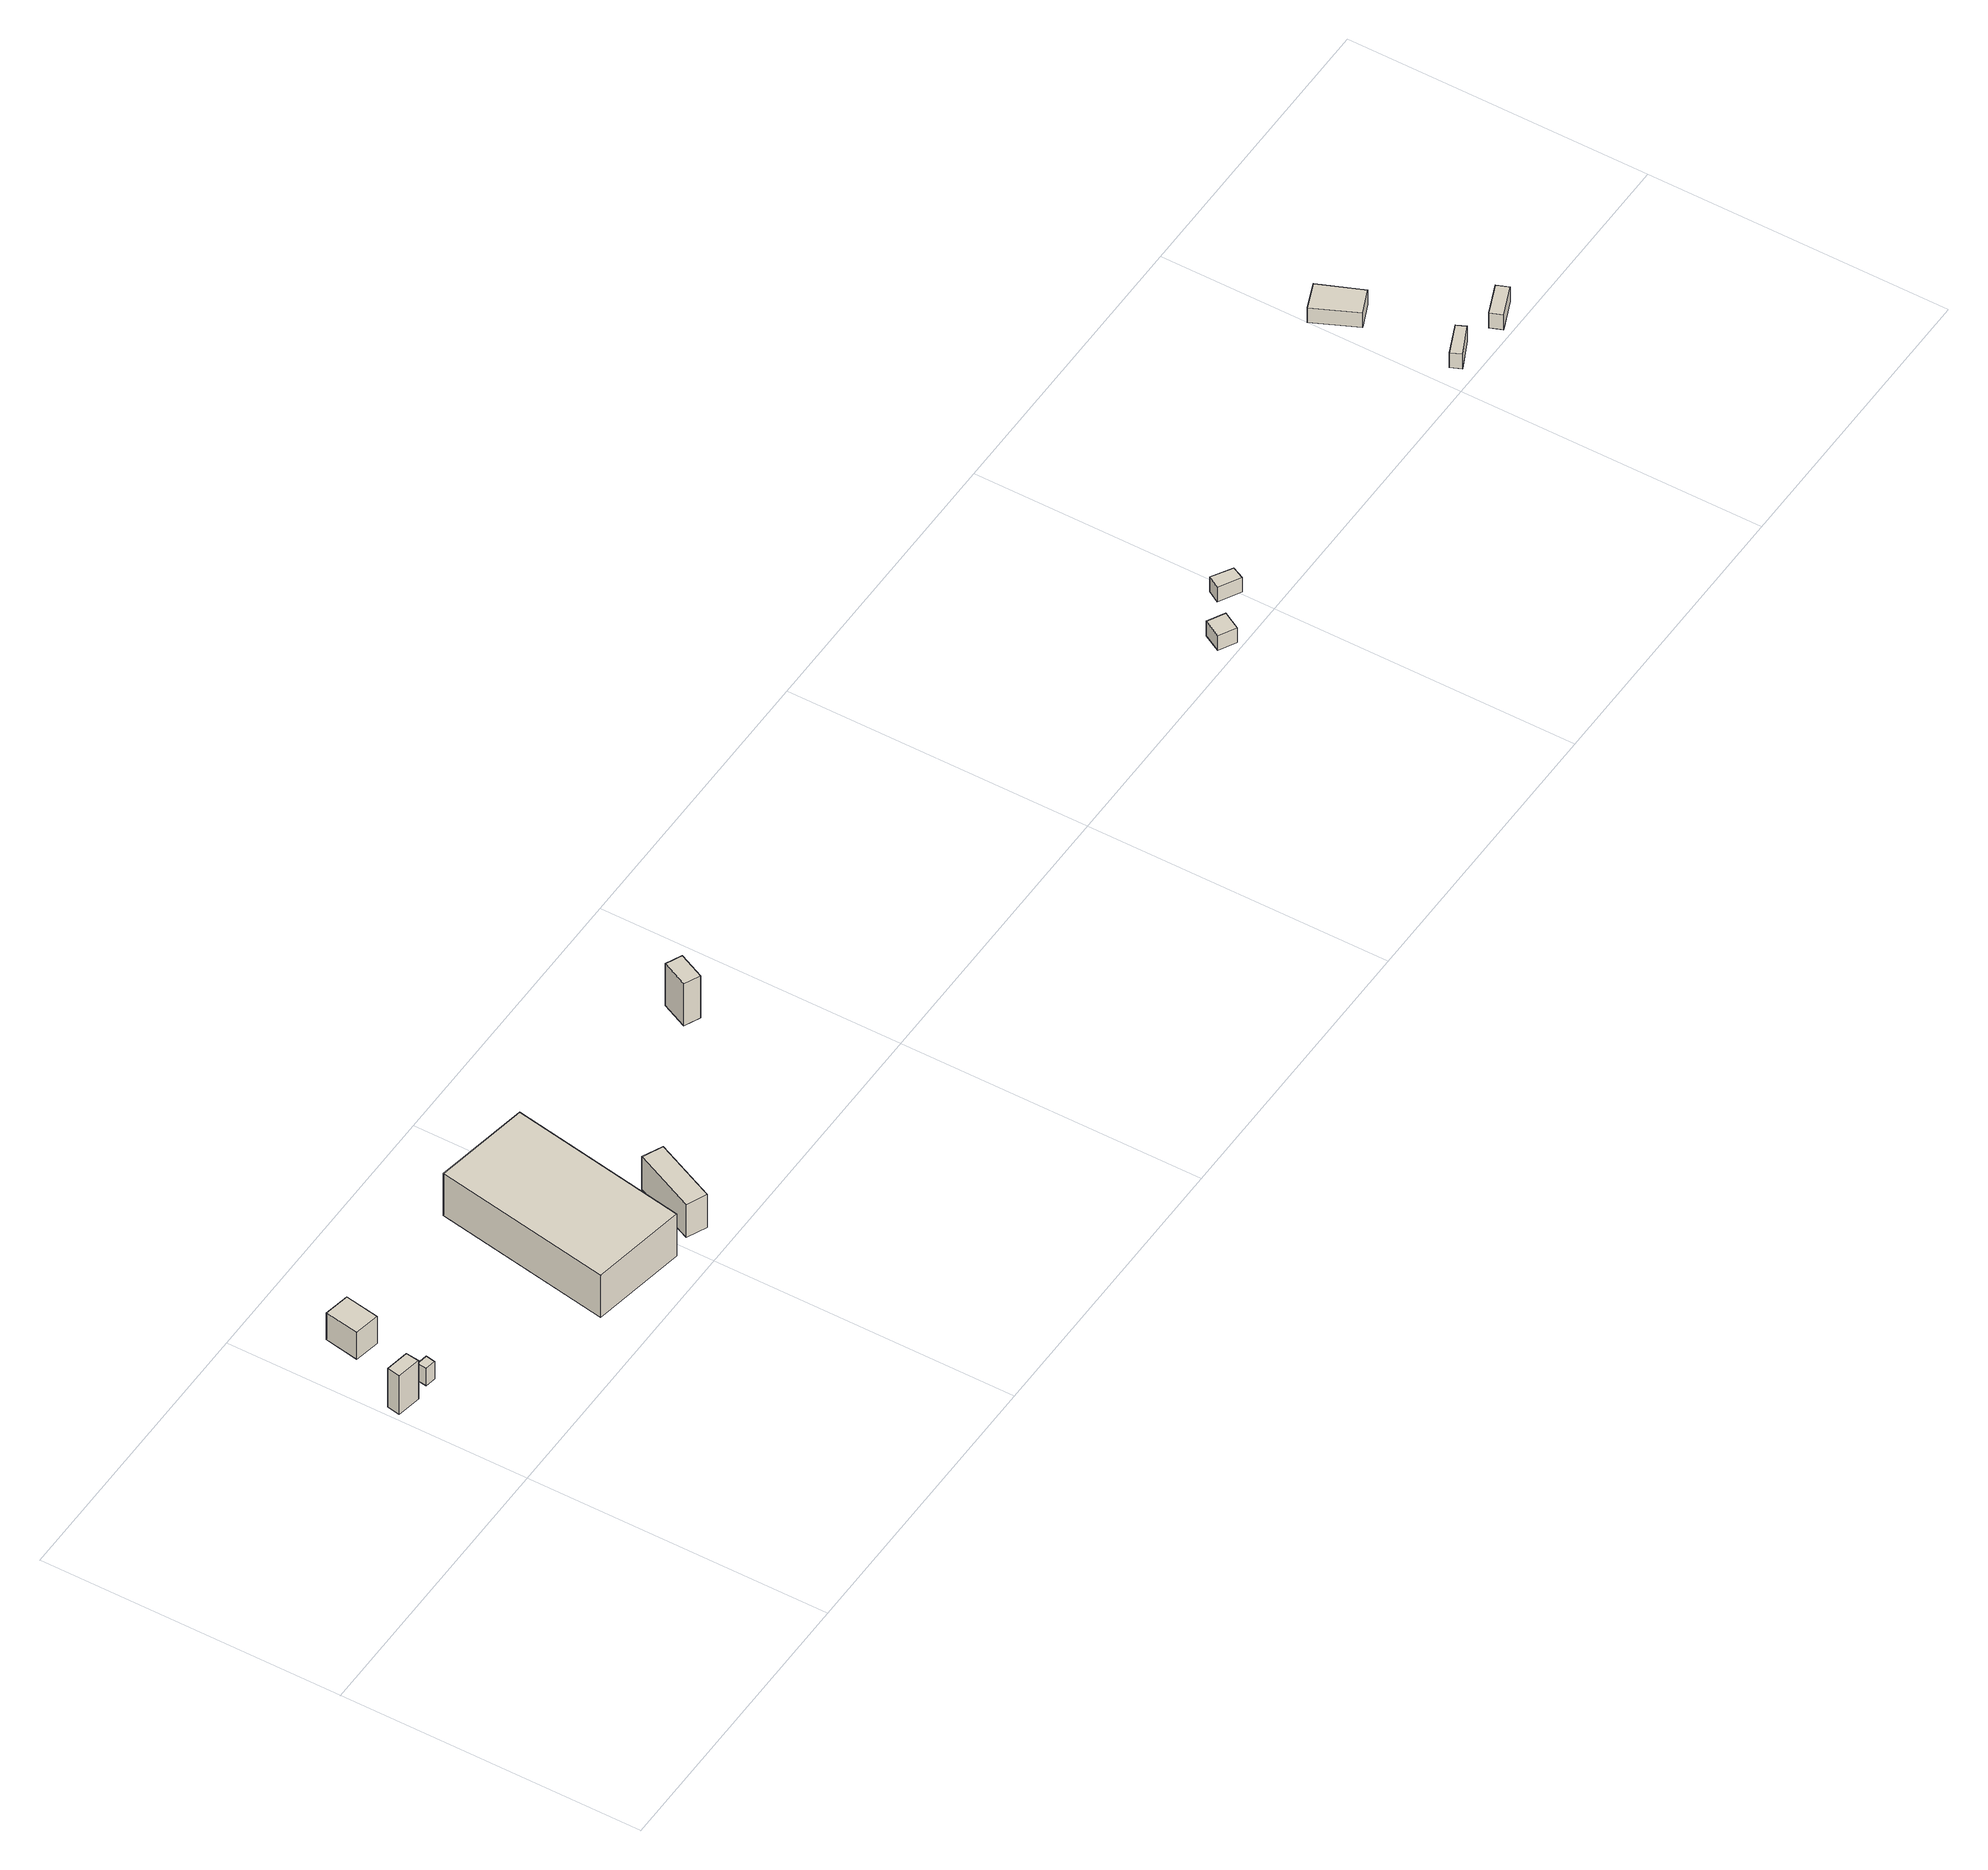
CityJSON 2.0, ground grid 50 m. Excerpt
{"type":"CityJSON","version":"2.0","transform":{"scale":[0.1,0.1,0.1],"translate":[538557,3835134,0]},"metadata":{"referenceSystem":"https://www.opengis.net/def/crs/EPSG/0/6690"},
"CityObjects":{
"building1":{"type":"Building","attributes":{"class":"3001","measuredHeight":7.9,"BuildingDetailAttribute.specifiedBuildingCoverageRate":0.6,"BuildingDetailAttribute.surveyYear":2017,"BuildingTsunamiRiskAttribute.description":"1","BuildingTsunamiRiskAttribute.rank":"2","BuildingTsunamiRiskAttribute.depth":2.29,"BuildingHighTideRiskAttribute.description":"1","BuildingHighTideRiskAttribute.rank":"4","BuildingHighTideRiskAttribute.depth":5.06,"BuildingIDAttribute.prefecture":"27","BuildingIDAttribute.city":"27104"},"geometry":[{"type":"Solid","lod":"1","boundaries":[[[[0,1,2,3]],[[2,4,5,3]],[[1,6,4,2]],[[0,7,6,1]],[[3,5,7,0]],[[4,6,7,5]]]]}]},
"building2":{"type":"Building","attributes":{"class":"3001","measuredHeight":3.5,"BuildingDetailAttribute.specifiedBuildingCoverageRate":0.6,"BuildingDetailAttribute.surveyYear":2017,"BuildingTsunamiRiskAttribute.description":"1","BuildingTsunamiRiskAttribute.rank":"2","BuildingTsunamiRiskAttribute.depth":2.29,"BuildingHighTideRiskAttribute.description":"1","BuildingHighTideRiskAttribute.rank":"4","BuildingHighTideRiskAttribute.depth":5.06,"BuildingIDAttribute.prefecture":"27","BuildingIDAttribute.city":"27104"},"geometry":[{"type":"Solid","lod":"1","boundaries":[[[[8,9,10,11]],[[10,12,13,11]],[[9,14,12,10]],[[8,15,14,9]],[[11,13,15,8]],[[12,14,15,13]]]]}]},
"building3":{"type":"Building","attributes":{"class":"3001","measuredHeight":5.5,"BuildingDetailAttribute.specifiedBuildingCoverageRate":0.6,"BuildingDetailAttribute.surveyYear":2017,"BuildingTsunamiRiskAttribute.description":"1","BuildingTsunamiRiskAttribute.rank":"2","BuildingTsunamiRiskAttribute.depth":2.56,"BuildingHighTideRiskAttribute.description":"1","BuildingHighTideRiskAttribute.rank":"4","BuildingHighTideRiskAttribute.depth":5.33,"BuildingIDAttribute.prefecture":"27","BuildingIDAttribute.city":"27104"},"geometry":[{"type":"Solid","lod":"1","boundaries":[[[[16,17,18,19]],[[18,20,21,19]],[[17,22,20,18]],[[16,23,22,17]],[[19,21,23,16]],[[20,22,23,21]]]]}]},
"building4":{"type":"Building","attributes":{"計測周辺長":92.01,"1/2500図郭":64,"区名":"此花区","町丁目名称":"梅町１丁目","街区番号":1,"class":"3003","usage":"431","measuredHeight":8.6,"storeysAboveGround":1,"BuildingDetailAttribute.buildingRoofEdgeArea":482.2,"BuildingDetailAttribute.buildingStructureType":"610","BuildingDetailAttribute.buildingStructureOrgType":"2","BuildingDetailAttribute.detailedUsage":"1720","BuildingDetailAttribute.specifiedBuildingCoverageRate":0.6,"BuildingDetailAttribute.surveyYear":2017,"BuildingTsunamiRiskAttribute.description":"1","BuildingTsunamiRiskAttribute.rank":"2","BuildingTsunamiRiskAttribute.depth":2.59,"BuildingHighTideRiskAttribute.description":"1","BuildingHighTideRiskAttribute.rank":"4","BuildingHighTideRiskAttribute.depth":5.37,"BuildingIDAttribute.prefecture":"27","BuildingIDAttribute.city":"27104"},"geometry":[{"type":"Solid","lod":"1","boundaries":[[[[24,25,26,27]],[[26,28,29,27]],[[25,30,28,26]],[[24,31,30,25]],[[27,29,31,24]],[[28,30,31,29]]]]}]},
"building5":{"type":"Building","attributes":{"class":"3003","measuredHeight":6.7,"BuildingDetailAttribute.specifiedBuildingCoverageRate":0.6,"BuildingDetailAttribute.surveyYear":2017,"BuildingTsunamiRiskAttribute.description":"1","BuildingTsunamiRiskAttribute.rank":"2","BuildingTsunamiRiskAttribute.depth":2.48,"BuildingHighTideRiskAttribute.description":"1","BuildingHighTideRiskAttribute.rank":"4","BuildingHighTideRiskAttribute.depth":5.27,"BuildingIDAttribute.prefecture":"27","BuildingIDAttribute.city":"27104"},"geometry":[{"type":"Solid","lod":"1","boundaries":[[[[32,33,34,35]],[[34,36,37,35]],[[33,38,36,34]],[[32,39,38,33]],[[35,37,39,32]],[[36,38,39,37]]]]}]},
"building6":{"type":"Building","attributes":{"class":"3001","BuildingDetailAttribute.specifiedBuildingCoverageRate":0.6,"BuildingDetailAttribute.surveyYear":2017,"BuildingTsunamiRiskAttribute.description":"1","BuildingTsunamiRiskAttribute.rank":"2","BuildingTsunamiRiskAttribute.depth":2.69,"BuildingHighTideRiskAttribute.description":"1","BuildingHighTideRiskAttribute.rank":"4","BuildingHighTideRiskAttribute.depth":5.48,"BuildingIDAttribute.prefecture":"27","BuildingIDAttribute.city":"27104"},"geometry":[{"type":"Solid","lod":"1","boundaries":[[[[40,41,42,43]],[[42,44,45,43]],[[41,46,44,42]],[[40,47,46,41]],[[43,45,47,40]],[[44,46,47,45]]]]}]},
"building7":{"type":"Building","attributes":{"class":"3001","measuredHeight":8.6,"BuildingDetailAttribute.specifiedBuildingCoverageRate":0.6,"BuildingDetailAttribute.surveyYear":2017,"BuildingTsunamiRiskAttribute.description":"1","BuildingTsunamiRiskAttribute.rank":"2","BuildingTsunamiRiskAttribute.depth":2.71,"BuildingHighTideRiskAttribute.description":"1","BuildingHighTideRiskAttribute.rank":"4","BuildingHighTideRiskAttribute.depth":5.49,"BuildingIDAttribute.prefecture":"27","BuildingIDAttribute.city":"27104"},"geometry":[{"type":"Solid","lod":"1","boundaries":[[[[48,49,50,51]],[[50,52,53,51]],[[49,54,52,50]],[[48,55,54,49]],[[51,53,55,48]],[[52,54,55,53]]]]}]},
"building8":{"type":"Building","attributes":{"class":"3003","BuildingDetailAttribute.specifiedBuildingCoverageRate":0.6,"BuildingDetailAttribute.surveyYear":2017,"BuildingTsunamiRiskAttribute.description":"1","BuildingTsunamiRiskAttribute.rank":"2","BuildingTsunamiRiskAttribute.depth":1.28,"BuildingHighTideRiskAttribute.description":"1","BuildingHighTideRiskAttribute.rank":"3","BuildingHighTideRiskAttribute.depth":4.02,"BuildingIDAttribute.prefecture":"27","BuildingIDAttribute.city":"27104"},"geometry":[{"type":"Solid","lod":"1","boundaries":[[[[56,57,58,59]],[[58,60,61,59]],[[57,62,60,58]],[[56,63,62,57]],[[59,61,63,56]],[[60,62,63,61]]]]}]},
"building9":{"type":"Building","attributes":{"class":"3001","BuildingDetailAttribute.specifiedBuildingCoverageRate":0.6,"BuildingDetailAttribute.surveyYear":2017,"BuildingTsunamiRiskAttribute.description":"1","BuildingTsunamiRiskAttribute.rank":"2","BuildingTsunamiRiskAttribute.depth":1.28,"BuildingHighTideRiskAttribute.description":"1","BuildingHighTideRiskAttribute.rank":"3","BuildingHighTideRiskAttribute.depth":4.02,"BuildingIDAttribute.prefecture":"27","BuildingIDAttribute.city":"27104"},"geometry":[{"type":"Solid","lod":"1","boundaries":[[[[64,65,66,67]],[[66,68,69,67]],[[65,70,68,66]],[[64,71,70,65]],[[67,69,71,64]],[[68,70,71,69]]]]}]},
"building10":{"type":"Building","attributes":{"class":"3001","BuildingDetailAttribute.specifiedBuildingCoverageRate":0.6,"BuildingDetailAttribute.surveyYear":2017,"BuildingTsunamiRiskAttribute.description":"1","BuildingTsunamiRiskAttribute.rank":"2","BuildingTsunamiRiskAttribute.depth":0.75,"BuildingHighTideRiskAttribute.description":"1","BuildingHighTideRiskAttribute.rank":"3","BuildingHighTideRiskAttribute.depth":3.51,"BuildingIDAttribute.prefecture":"27","BuildingIDAttribute.city":"27104"},"geometry":[{"type":"Solid","lod":"1","boundaries":[[[[72,73,74,75]],[[74,76,77,75]],[[73,78,76,74]],[[72,79,78,73]],[[75,77,79,72]],[[76,78,79,77]]]]}]},
"building11":{"type":"Building","attributes":{"計測周辺長":25.22,"1/2500図郭":64,"区名":"此花区","町丁目名称":"桜島３丁目","街区番号":10,"class":"3001","usage":"431","storeysAboveGround":1,"BuildingDetailAttribute.buildingRoofEdgeArea":37.19,"BuildingDetailAttribute.buildingStructureType":"610","BuildingDetailAttribute.buildingStructureOrgType":"2","BuildingDetailAttribute.detailedUsage":"1720","BuildingDetailAttribute.specifiedBuildingCoverageRate":0.6,"BuildingDetailAttribute.surveyYear":2017,"BuildingTsunamiRiskAttribute.description":"1","BuildingTsunamiRiskAttribute.rank":"2","BuildingTsunamiRiskAttribute.depth":1.01,"BuildingHighTideRiskAttribute.description":"1","BuildingHighTideRiskAttribute.rank":"3","BuildingHighTideRiskAttribute.depth":3.76,"BuildingIDAttribute.prefecture":"27","BuildingIDAttribute.city":"27104"},"geometry":[{"type":"Solid","lod":"1","boundaries":[[[[80,81,82,83]],[[82,84,85,83]],[[81,86,84,82]],[[80,87,86,81]],[[83,85,87,80]],[[84,86,87,85]]]]}]},
"building12":{"type":"Building","attributes":{"class":"3001","BuildingDetailAttribute.specifiedBuildingCoverageRate":0.6,"BuildingDetailAttribute.surveyYear":2017,"BuildingTsunamiRiskAttribute.description":"1","BuildingTsunamiRiskAttribute.rank":"2","BuildingTsunamiRiskAttribute.depth":0.98,"BuildingHighTideRiskAttribute.description":"1","BuildingHighTideRiskAttribute.rank":"3","BuildingHighTideRiskAttribute.depth":3.76,"BuildingIDAttribute.prefecture":"27","BuildingIDAttribute.city":"27104"},"geometry":[{"type":"Solid","lod":"1","boundaries":[[[[88,89,90,91]],[[90,92,93,91]],[[89,94,92,90]],[[88,95,94,89]],[[91,93,95,88]],[[92,94,95,93]]]]}]}
},
"vertices":[
[9,218,10],[13,240,10],[52,233,10],[49,211,10],[52,233,89],[49,211,89],[13,240,89],[9,218,89],
[78,216,9],[80,232,9],[99,229,9],[96,213,9],[99,229,44],[96,213,44],[80,232,44],[78,216,44],
[69,326,10],[79,383,10],[121,375,10],[111,318,10],[121,375,65],[111,318,65],[79,383,65],[69,326,65],
[321,77,9],[373,371,9],[532,343,9],[480,49,9],[532,343,95],[480,49,95],[373,371,95],[321,77,95],
[516,56,11],[563,159,11],[596,144,11],[549,41,11],[596,144,78],[549,41,78],[563,159,78],[516,56,78],
[530,303,10],[537,343,10],[558,339,10],[550,299,10],[558,339,40],[550,299,40],[537,343,40],[530,303,40],
[868,279,8],[888,322,8],[914,310,8],[894,267,8],[914,310,94],[894,267,94],[888,322,94],[868,279,94],
[1878,18,22],[1894,47,22],[1922,32,22],[1906,3,22],[1922,32,52],[1906,3,52],[1894,47,52],[1878,18,52],
[1958,69,22],[1970,89,22],[2003,69,22],[1993,49,22],[2003,69,52],[1993,49,52],[1970,89,52],[1958,69,52],
[2517,30,26],[2568,52,26],[2575,36,26],[2525,13,26],[2575,36,56],[2525,13,56],[2568,52,56],[2517,30,56],
[2489,249,22],[2534,267,22],[2564,195,22],[2522,177,22],[2564,195,52],[2522,177,52],[2534,267,52],[2489,249,52],
[2614,25,24],[2666,46,24],[2674,26,24],[2622,5,24],[2674,26,54],[2622,5,54],[2666,46,54],[2614,25,54]
]}
